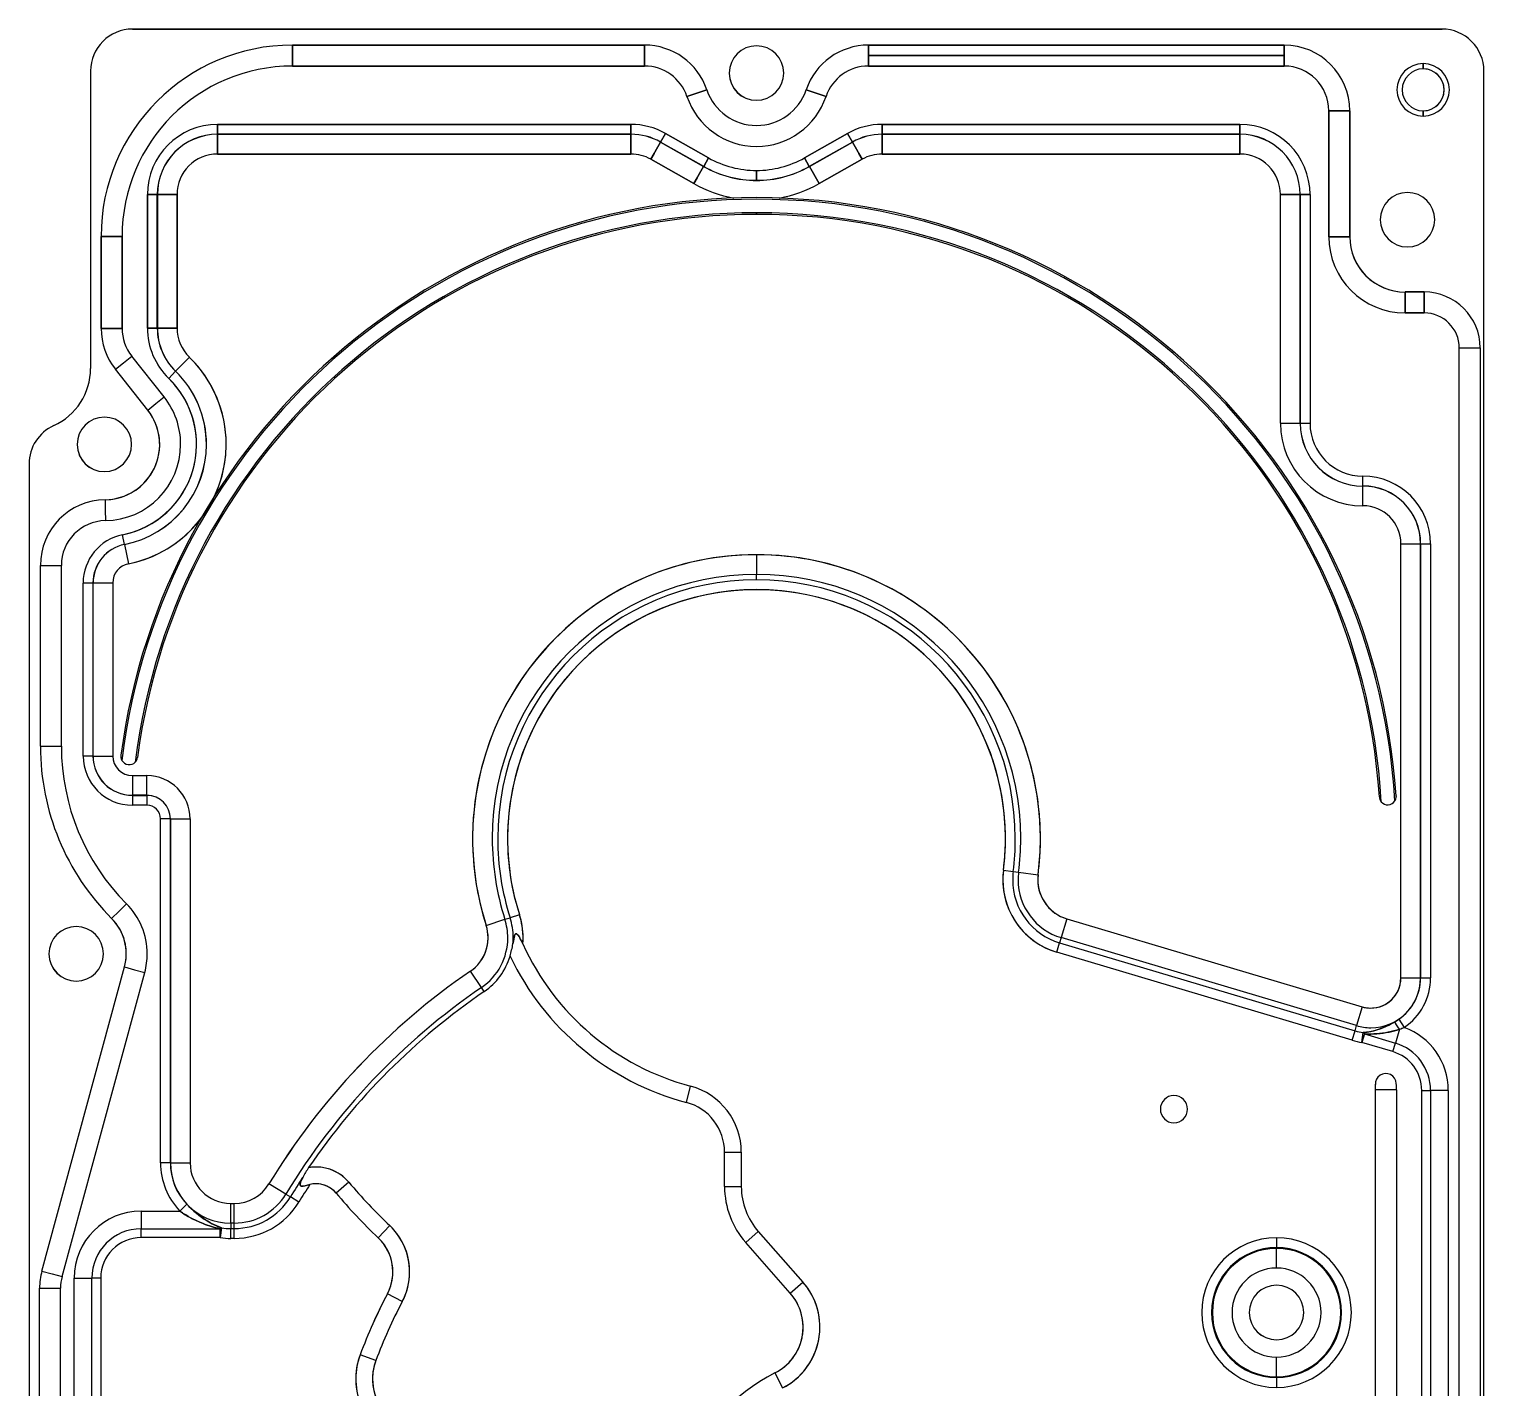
# Model space of a CAD drawing. Header units: millimetres. Extents: x -35 to 35, y -50 to 50.
# Drawn here: x -34.7 to 34.7, y -14.9 to 50 of the extents above; entities that cross this region are included whole.
import ezdxf

# ---------------------------------------------------------------- set-up
doc = ezdxf.new("R2010")
doc.units = ezdxf.units.MM

msp = doc.modelspace()

# ---------------------------------------------------------------- linework, layer by layer
at = {"color": 7, "linetype": 'Continuous'}
for p, q in [((32.725, 50), (-29.79, 50)), ((-29.79, 50), (32.725, 50)), ((-29.79, 50), (32.725, 50)), ((-22.153, 49.235), (-5.342, 49.235)), ((-5.342, 49.235), (-22.153, 49.235)), ((-22.153, 49.235), (-22.153, 48.735)), ((-22.153, 49.235), (-5.342, 49.235)), ((-22.153, 48.735), (-22.153, 48.235)), ((-22.153, 48.735), (-22.153, 49.235)), ((-22.153, 48.235), (-22.153, 48.735)), ((-5.342, 49.235), (-5.342, 48.735)), ((-5.342, 48.735), (-5.342, 49.235)), ((-5.342, 48.735), (-5.342, 48.235)), ((-5.342, 48.235), (-5.342, 48.735)), ((5.342, 49.235), (25.187, 49.235)), ((5.342, 49.235), (5.342, 48.735)), ((25.187, 49.235), (5.342, 49.235)), ((5.342, 48.735), (5.342, 49.235)), ((5.342, 49.235), (25.187, 49.235)), ((25.187, 48.735), (5.342, 48.735)), ((5.342, 48.735), (5.342, 48.235)), ((5.342, 48.735), (25.187, 48.735)), ((5.342, 48.235), (5.342, 48.735)), ((25.187, 49.235), (25.187, 48.735)), ((25.187, 48.735), (25.187, 49.235)), ((25.187, 48.235), (25.187, 48.735)), ((25.187, 48.735), (25.187, 48.235)), ((-31.79, 48), (-31.79, 33.794)), ((-5.342, 48.235), (-22.153, 48.235)), ((-22.153, 48.235), (-5.342, 48.235)), ((5.342, 48.235), (25.187, 48.235)), ((25.187, 48.235), (5.342, 48.235)), ((31.825, 48.1), (31.825, 48.35)), ((31.825, 48.35), (31.825, 48.1)), ((34.725, -48), (34.725, 48)), ((-2.845, 46.941), (-3.319, 46.782)), ((-3.319, 46.782), (-2.845, 46.941)), ((-2.371, 47.101), (-2.845, 46.941)), ((-2.845, 46.941), (-2.371, 47.101)), ((2.371, 47.101), (2.845, 46.941)), ((2.845, 46.941), (2.371, 47.101)), ((2.845, 46.941), (3.319, 46.782)), ((3.319, 46.782), (2.845, 46.941)), ((27.823, 46.1), (27.323, 46.1)), ((27.323, 46.1), (27.323, 40.087)), ((27.323, 40.087), (27.323, 46.1)), ((27.323, 46.1), (27.823, 46.1)), ((27.323, 40.087), (27.323, 46.1)), ((28.323, 46.1), (27.823, 46.1)), ((27.823, 46.1), (28.323, 46.1)), ((28.323, 46.1), (28.323, 40.087)), ((28.323, 40.087), (28.323, 46.1)), ((31.825, 45.85), (31.825, 46.1)), ((31.825, 46.1), (31.825, 45.85)), ((-25.725, 45.45), (-5.994, 45.45)), ((-25.725, 44.98), (-25.725, 45.45)), ((-5.994, 45.45), (-25.725, 45.45)), ((-25.725, 45.45), (-25.725, 44.98)), ((-5.994, 44.98), (-5.994, 45.45)), ((-5.994, 45.45), (-5.994, 44.98)), ((5.994, 45.45), (23.075, 45.45)), ((5.994, 44.98), (5.994, 45.45)), ((23.075, 45.45), (5.994, 45.45)), ((5.994, 45.45), (5.994, 44.98)), ((23.075, 44.98), (23.075, 45.45)), ((23.075, 45.45), (23.075, 44.98)), ((-5.994, 44.98), (-25.725, 44.98)), ((-25.725, 44.98), (-25.725, 44.976)), ((-25.725, 44.976), (-25.725, 44.98)), ((-25.725, 44.98), (-5.994, 44.98)), ((-25.725, 44.976), (-5.994, 44.976)), ((-25.725, 44.976), (-25.725, 44.036)), ((-5.994, 44.976), (-25.725, 44.976)), ((-25.725, 44.036), (-25.725, 44.976)), ((-5.994, 44.98), (-5.994, 44.976)), ((-5.994, 44.976), (-5.994, 44.98)), ((-5.994, 44.036), (-5.994, 44.976)), ((-5.994, 44.976), (-5.994, 44.036)), ((-5.041, 43.785), (-4.578, 44.603)), ((-4.578, 44.603), (-5.041, 43.785)), ((-4.576, 44.607), (-4.578, 44.603)), ((-4.578, 44.603), (-4.576, 44.607)), ((-4.578, 44.603), (-2.524, 43.44)), ((-2.524, 43.44), (-4.578, 44.603)), ((-4.576, 44.607), (-4.345, 45.016)), ((-4.345, 45.016), (-4.576, 44.607)), ((-2.521, 43.444), (-4.576, 44.607)), ((-4.576, 44.607), (-2.521, 43.444)), ((-4.345, 45.016), (-2.29, 43.853)), ((-2.29, 43.853), (-4.345, 45.016)), ((2.29, 43.853), (4.345, 45.016)), ((4.345, 45.016), (2.29, 43.853)), ((4.576, 44.607), (2.521, 43.444)), ((2.521, 43.444), (4.576, 44.607)), ((2.524, 43.44), (4.578, 44.603)), ((4.578, 44.603), (2.524, 43.44)), ((4.576, 44.607), (4.345, 45.016)), ((4.345, 45.016), (4.576, 44.607)), ((4.576, 44.607), (4.578, 44.603)), ((4.578, 44.603), (4.576, 44.607)), ((5.041, 43.785), (4.578, 44.603)), ((4.578, 44.603), (5.041, 43.785)), ((23.075, 44.98), (5.994, 44.98)), ((5.994, 44.98), (5.994, 44.976)), ((5.994, 44.976), (5.994, 44.98)), ((5.994, 44.98), (23.075, 44.98)), ((5.994, 44.976), (23.075, 44.976)), ((5.994, 44.036), (5.994, 44.976)), ((5.994, 44.976), (5.994, 44.036)), ((23.075, 44.976), (5.994, 44.976)), ((23.075, 44.98), (23.075, 44.976)), ((23.075, 44.976), (23.075, 44.98)), ((23.075, 44.036), (23.075, 44.976)), ((23.075, 44.976), (23.075, 44.036)), ((-25.725, 44.036), (-25.725, 44.356)), ((-25.725, 44.356), (-25.725, 44.036)), ((-5.994, 44.036), (-25.725, 44.036)), ((-25.725, 44.036), (-5.994, 44.036)), ((-5.994, 44.036), (-5.994, 44.356)), ((-5.994, 44.356), (-5.994, 44.036)), ((-4.884, 44.063), (-5.041, 43.785)), ((-5.041, 43.785), (-4.884, 44.063)), ((-2.986, 42.622), (-5.041, 43.785)), ((-5.041, 43.785), (-2.986, 42.622)), ((-2.29, 43.853), (-2.521, 43.444)), ((-2.521, 43.444), (-2.29, 43.853)), ((2.521, 43.444), (2.29, 43.853)), ((2.29, 43.853), (2.521, 43.444)), ((5.041, 43.785), (2.986, 42.622)), ((2.986, 42.622), (5.041, 43.785)), ((4.884, 44.063), (5.041, 43.785)), ((5.041, 43.785), (4.884, 44.063)), ((5.994, 44.356), (5.994, 44.036)), ((5.994, 44.036), (5.994, 44.356)), ((23.075, 44.036), (5.994, 44.036)), ((5.994, 44.036), (23.075, 44.036)), ((23.075, 44.356), (23.075, 44.036)), ((23.075, 44.036), (23.075, 44.356)), ((-2.986, 42.622), (-2.524, 43.44)), ((-2.524, 43.44), (-2.986, 42.622)), ((-2.521, 43.444), (-2.524, 43.44)), ((-2.524, 43.44), (-2.521, 43.444)), ((0, 42.78), (0, 43.25)), ((0, 43.25), (0, 42.78)), ((2.521, 43.444), (2.524, 43.44)), ((2.524, 43.44), (2.521, 43.444)), ((2.986, 42.622), (2.524, 43.44)), ((2.524, 43.44), (2.986, 42.622)), ((-2.829, 42.901), (-2.986, 42.622)), ((-2.986, 42.622), (-2.829, 42.901)), ((-29.075, 35.724), (-29.075, 42.1)), ((-28.605, 42.1), (-29.075, 42.1)), ((-29.075, 42.1), (-29.075, 35.724)), ((-29.075, 42.1), (-28.605, 42.1)), ((-28.605, 42.1), (-28.601, 42.1)), ((-28.601, 42.1), (-28.605, 42.1)), ((-28.605, 42.1), (-28.605, 35.724)), ((-28.605, 35.724), (-28.605, 42.1)), ((-28.601, 35.724), (-28.601, 42.1)), ((-28.601, 42.1), (-27.661, 42.1)), ((-27.661, 42.1), (-28.601, 42.1)), ((-28.601, 42.1), (-28.601, 35.724)), ((-27.661, 42.1), (-27.661, 35.724)), ((-27.661, 35.724), (-27.661, 42.1)), ((25.011, 31.178), (25.011, 42.1)), ((25.011, 42.1), (25.951, 42.1)), ((25.951, 42.1), (25.011, 42.1)), ((25.331, 42.1), (25.011, 42.1)), ((25.011, 42.1), (25.331, 42.1)), ((25.955, 42.1), (25.951, 42.1)), ((25.951, 42.1), (25.951, 31.178)), ((25.951, 42.1), (25.955, 42.1)), ((25.955, 31.178), (25.955, 42.1)), ((25.955, 42.1), (26.425, 42.1)), ((26.425, 42.1), (25.955, 42.1)), ((26.425, 42.1), (26.425, 31.178)), ((0, 41.153), (0, 41.229)), ((0, 41.229), (0, 41.153)), ((-31.288, 40.1), (-30.788, 40.1)), ((-31.288, 35.707), (-31.288, 40.1)), ((-30.788, 40.1), (-31.288, 40.1)), ((-31.288, 40.1), (-31.288, 35.707)), ((-31.288, 35.707), (-31.288, 40.1)), ((-30.788, 40.1), (-30.288, 40.1)), ((-30.288, 40.1), (-30.788, 40.1)), ((-30.288, 35.707), (-30.288, 40.1)), ((-30.288, 40.1), (-30.288, 35.707)), ((27.823, 40.087), (27.323, 40.087)), ((27.323, 40.087), (27.823, 40.087)), ((27.823, 40.087), (28.323, 40.087)), ((28.323, 40.087), (27.823, 40.087)), ((30.962, 37.448), (31.875, 37.448)), ((31.875, 37.448), (30.962, 37.448)), ((30.962, 37.448), (30.962, 36.948)), ((30.962, 36.948), (30.962, 37.448)), ((30.962, 37.448), (31.875, 37.448)), ((30.962, 36.948), (30.962, 36.448)), ((30.962, 36.448), (30.962, 36.948)), ((31.875, 37.448), (31.875, 36.948)), ((31.875, 36.948), (31.875, 37.448)), ((31.875, 36.948), (31.875, 36.448)), ((31.875, 36.448), (31.875, 36.948)), ((30.962, 36.448), (31.875, 36.448)), ((31.875, 36.448), (30.962, 36.448)), ((-31.288, 35.707), (-30.788, 35.707)), ((-30.788, 35.707), (-31.288, 35.707)), ((-30.788, 35.707), (-30.288, 35.707)), ((-30.288, 35.707), (-30.788, 35.707)), ((-28.605, 35.724), (-29.075, 35.724)), ((-29.075, 35.724), (-28.605, 35.724)), ((-28.605, 35.724), (-28.601, 35.724)), ((-28.601, 35.724), (-28.605, 35.724)), ((-28.601, 35.724), (-27.661, 35.724)), ((-27.661, 35.724), (-28.601, 35.724)), ((33.548, 34.775), (34.048, 34.775)), ((33.548, -37.612), (33.548, 34.775)), ((34.048, 34.775), (34.548, 34.775)), ((34.548, 34.775), (34.548, -37.612)), ((-30.607, 33.757), (-30.216, 34.068)), ((-30.216, 34.068), (-29.824, 34.379)), ((-28.279, 32.434), (-29.824, 34.379)), ((-27.73, 33.664), (-27.075, 34.337)), ((-29.062, 31.812), (-30.607, 33.757)), ((-27.734, 33.66), (-28.061, 33.323)), ((-27.734, 33.66), (-27.73, 33.664)), ((-29.062, 31.812), (-28.671, 32.123)), ((-28.671, 32.123), (-28.279, 32.434)), ((25.011, 31.178), (25.951, 31.178)), ((25.955, 31.178), (25.951, 31.178)), ((25.955, 31.178), (26.425, 31.178)), ((-34.725, 29.244), (-34.725, -48)), ((28.95, 28.183), (28.95, 28.653)), ((28.95, 28.183), (28.95, 28.178)), ((28.95, 27.239), (28.95, 28.178)), ((-31.093, 27.53), (-31.086, 27.03)), ((-31.086, 27.03), (-31.079, 26.53)), ((-30.167, 25.396), (-30.26, 25.857)), ((-30.167, 25.396), (-30.166, 25.392)), ((-30.166, 25.392), (-29.98, 24.47)), ((30.761, 4.695), (30.761, 25.428)), ((30.761, 25.428), (31.701, 25.428)), ((31.705, 25.428), (31.701, 25.428)), ((31.701, 25.428), (31.701, 4.695)), ((31.705, 4.695), (31.705, 25.428)), ((31.705, 25.428), (32.175, 25.428)), ((32.175, 25.428), (32.175, 4.695)), ((-34.185, 24.395), (-33.685, 24.395)), ((-34.185, 15.755), (-34.185, 24.395)), ((-33.685, 24.395), (-33.185, 24.395)), ((-33.185, 15.755), (-33.185, 24.395)), ((0, 24.904), (0, 23.965)), ((0, 23.705), (0, 23.965)), ((-32.145, 15.292), (-32.145, 23.553)), ((-31.675, 23.553), (-32.145, 23.553)), ((-31.675, 23.553), (-31.671, 23.553)), ((-31.675, 23.553), (-31.675, 15.292)), ((-31.671, 15.292), (-31.671, 23.553)), ((-30.731, 23.553), (-31.671, 23.553)), ((-30.731, 23.553), (-30.731, 15.292)), ((-34.185, 15.755), (-33.685, 15.755)), ((-33.685, 15.755), (-33.185, 15.755)), ((-31.675, 15.292), (-32.145, 15.292)), ((-31.675, 15.292), (-31.671, 15.292)), ((-31.671, 15.292), (-30.731, 15.292)), ((-29.995, 14.881), (-29.993, 14.881)), ((-29.993, 14.881), (-29.995, 14.881)), ((-29.795, 14.356), (-29.1, 14.356)), ((-29.795, 14.356), (-29.795, 13.417)), ((-29.1, 13.417), (-29.1, 14.356)), ((-29.795, 13.412), (-29.795, 13.417)), ((-29.1, 13.417), (-29.795, 13.417)), ((-29.795, 13.412), (-29.1, 13.412)), ((-29.795, 13.412), (-29.795, 12.942)), ((-29.1, 13.412), (-29.1, 13.417)), ((-29.1, 13.412), (-29.1, 12.942)), ((30.534, 13.389), (30.535, 13.363)), ((-29.1, 12.942), (-29.795, 12.942)), ((30.159, 12.963), (30.157, 12.963)), ((30.157, 12.963), (30.159, 12.963)), ((-28.45, -4.134), (-28.45, 12.292)), ((-27.98, 12.292), (-28.45, 12.292)), ((-27.98, 12.292), (-27.976, 12.292)), ((-27.98, 12.292), (-27.98, -4.134)), ((-27.976, -4.134), (-27.976, 12.292)), ((-27.976, 12.292), (-27.036, 12.292)), ((-27.036, 12.292), (-27.036, -4.134)), ((11.789, 9.837), (12.255, 9.777)), ((12.255, 9.777), (12.512, 9.744)), ((12.512, 9.744), (13.444, 9.625)), ((-30.784, 7.534), (-30.43, 7.888)), ((-30.43, 7.888), (-30.076, 8.241)), ((-11.317, 7.717), (-11.764, 7.574)), ((-12.906, 7.207), (-12.011, 7.495)), ((-12.011, 7.495), (-11.764, 7.574)), ((14.811, 7.523), (14.543, 6.623)), ((14.811, 7.523), (28.915, 3.319)), ((14.334, 5.924), (14.469, 6.374)), ((14.543, 6.623), (14.469, 6.374)), ((14.469, 6.374), (28.572, 2.17)), ((28.646, 2.418), (14.543, 6.623)), ((28.438, 1.719), (14.334, 5.924)), ((-34.113, -9.297), (-30.169, 5.219)), ((-33.148, -9.559), (-29.204, 4.957)), ((-30.169, 5.219), (-29.686, 5.088)), ((-29.686, 5.088), (-29.204, 4.957)), ((-13.126, 4.242), (-13.657, 5.017)), ((-12.995, 4.049), (-13.126, 4.242)), ((30.761, 4.695), (31.701, 4.695)), ((31.701, 4.695), (31.705, 4.695)), ((31.705, 4.695), (32.175, 4.695)), ((28.915, 3.319), (28.646, 2.418)), ((28.438, 1.719), (28.572, 2.17)), ((28.572, 2.17), (28.646, 2.418)), ((28.902, 1.619), (28.966, 2.084)), ((30.696, 2.25), (30.498, 1.584)), ((30.659, 2.724), (30.922, 2.334)), ((29.022, 2.024), (28.902, 1.619)), ((30.377, 1.179), (28.902, 1.619)), ((29.022, 2.024), (30.498, 1.584)), ((30.377, 1.179), (30.498, 1.584)), ((-3.349, -1.248), (-3.144, -0.475)), ((29.55, -38.057), (29.55, -0.65)), ((30.05, -0.65), (29.55, -0.65)), ((30.55, -0.65), (30.05, -0.65)), ((30.55, -0.65), (30.55, -38.057)), ((31.756, -37), (31.756, -0.672)), ((31.756, -0.672), (32.179, -0.672)), ((33.025, -0.672), (32.179, -0.672)), ((32.179, -0.672), (32.179, -37)), ((33.025, -0.672), (33.025, -37)), ((-27.98, -4.134), (-28.45, -4.134)), ((-27.98, -4.134), (-27.976, -4.134)), ((-27.976, -4.134), (-27.036, -4.134)), ((-1.525, -5.265), (-1.525, -3.62)), ((-1.525, -3.62), (-0.725, -3.62)), ((-0.725, -3.62), (-0.725, -5.265)), ((-22.469, -5.624), (-23.273, -5.137)), ((-19.461, -5.057), (-20.073, -5.573)), ((-1.525, -5.265), (-0.725, -5.265)), ((-27.194, -6.111), (-27.536, -6.433)), ((-25.1, -6.069), (-24.928, -6.069)), ((-25.1, -7.009), (-25.1, -6.069)), ((-24.928, -7.009), (-24.928, -6.069)), ((-22.469, -5.624), (-22.247, -5.759)), ((-21.846, -6.003), (-22.247, -5.759)), ((-29.375, -6.433), (-27.536, -6.433)), ((-29.375, -6.433), (-29.375, -7.279)), ((-29.375, -7.279), (-25.61, -7.279)), ((-29.375, -7.702), (-29.375, -7.279)), ((-25.543, -7.237), (-25.61, -7.702)), ((-25.61, -7.702), (-25.61, -7.279)), ((-25.1, -7.009), (-25.1, -7.269)), ((-24.928, -7.009), (-25.1, -7.009)), ((-25.1, -7.269), (-24.928, -7.269)), ((-25.1, -7.738), (-25.1, -7.269)), ((-24.928, -7.269), (-24.928, -7.009)), ((-24.928, -7.738), (-24.928, -7.269)), ((-17.509, -7.127), (-18.059, -7.708)), ((-0.514, -7.94), (0.086, -7.411)), ((0.086, -7.411), (2.212, -9.823)), ((-25.61, -7.702), (-29.375, -7.702)), ((-24.928, -7.738), (-25.1, -7.738)), ((1.612, -10.352), (-0.514, -7.94)), ((24.825, -7.708), (24.825, -8.177)), ((24.825, -8.177), (24.825, -8.216)), ((24.825, -9.156), (24.825, -8.216)), ((-34.113, -9.297), (-33.63, -9.428)), ((-33.63, -9.428), (-33.148, -9.559)), ((-32.575, -37), (-32.575, -9.634)), ((-32.575, -9.634), (-31.729, -9.634)), ((-31.729, -37), (-31.729, -9.634)), ((-31.306, -9.634), (-31.729, -9.634)), ((-31.306, -9.634), (-31.306, -37)), ((-34.223, -10.119), (-33.723, -10.119)), ((-34.223, -35.791), (-34.223, -10.119)), ((-33.723, -10.119), (-33.223, -10.119)), ((-33.223, -35.791), (-33.223, -10.119)), ((-16.908, -10.755), (-17.616, -10.383)), ((1.612, -10.352), (2.212, -9.823)), ((-18.173, -13.573), (-18.922, -13.292)), ((24.825, -14.345), (24.825, -13.405)), ((0.882, -14.164), (1.244, -14.878)), ((24.825, -14.345), (24.825, -14.383)), ((24.825, -14.383), (24.825, -14.853))]:
    msp.add_line(p, q, dxfattribs=at)
for centre, radius, start, end in [((-29.79, 48), 2, 90, 180), ((-29.79, 48), 2, 90, 180), ((-29.79, 48), 2, 90, 180), ((32.725, 48), 2, 0, 90), ((32.725, 48), 2, 0, 90), ((-22.153, 40.1), 9.135, 90, 180), ((-22.153, 40.1), 9.135, 90, 180), ((-22.153, 40.1), 9.135, 90, 180), ((-5.342, 46.1), 3.135, 18.62002, 90), ((-5.342, 46.1), 3.135, 18.62002, 90), ((-5.342, 46.1), 3.135, 18.62002, 90), ((0, 47.9), 1.3, 90.00004, 269.99996), ((0, 47.9), 1.3, 90, 180), ((0, 47.9), 1.3, 0, 90), ((0, 47.9), 1.3, 270.00004, 89.99996), ((5.342, 46.1), 3.135, 90, 161.37998), ((5.342, 46.1), 3.135, 90, 161.37998), ((5.342, 46.1), 3.135, 90, 161.37998), ((25.187, 46.1), 3.135, 0, 90), ((25.187, 46.1), 3.135, 0, 90), ((25.187, 46.1), 3.135, 0, 90), ((-22.153, 40.1), 8.135, 90, 180), ((-22.153, 40.1), 8.135, 90, 180), ((-5.342, 46.1), 2.135, 18.62002, 90), ((-5.342, 46.1), 2.135, 18.62002, 90), ((-5.342, 46.1), 2.135, 18.6199, 90.00029), ((5.342, 46.1), 2.135, 90, 161.37998), ((5.342, 46.1), 2.135, 90, 161.37998), ((25.187, 46.1), 2.135, 0, 90), ((25.187, 46.1), 2.135, 0, 90), ((25.187, 46.1), 2.135, 0.00002, 89.99997), ((31.825, 47.1), 1.25, 90, 180), ((31.825, 47.1), 1.25, 90.00007, 269.99994), ((31.825, 47.1), 1, 90, 180), ((31.825, 47.1), 1, 90, 180), ((31.825, 47.1), 1.25, 270.00007, 89.99994), ((31.825, 47.1), 1.25, 0, 90), ((31.825, 47.1), 1, 0, 90), ((31.825, 47.1), 1, 269.99996, 90.00004), ((31.825, 47.1), 1, 0, 90), ((0, 47.9), 1.3, 180, 270), ((0, 47.9), 1.3, 180.27707, 269.99997), ((0, 47.9), 1.3, 270, 0), ((0, 47.9), 3.502, 198.62002, 270), ((0, 47.9), 3.502, 198.62002, 270), ((0, 47.9), 3.502, 198.62002, 341.37998), ((0, 47.9), 2.502, 198.62002, 270), ((0, 47.9), 2.502, 198.62002, 270), ((0, 47.9), 2.502, 198.62001, 341.37999), ((0, 47.9), 2.502, 270, 341.37998), ((0, 47.9), 2.502, 270, 341.37998), ((0, 47.9), 3.502, 270, 341.37998), ((0, 47.9), 3.502, 270, 341.37998), ((31.825, 47.1), 1.25, 180, 270), ((31.825, 47.1), 1, 180, 270), ((31.825, 47.1), 1, 180.00004, 269.99998), ((31.825, 47.1), 1, 180, 270), ((31.825, 47.1), 1, 270, 0), ((31.825, 47.1), 1, 270, 0), ((31.825, 47.1), 1.25, 270, 0), ((-25.725, 42.1), 3.35, 90.00004, 179.99997), ((-25.725, 42.1), 3.35, 90, 180), ((-5.995, 42.1), 3.35, 60.49757, 89.99969), ((-5.994, 42.1), 3.35, 60.49726, 90), ((5.995, 42.1), 3.35, 90.00031, 119.50243), ((5.994, 42.1), 3.35, 90, 119.50274), ((23.075, 42.1), 3.35, 0.00004, 89.99997), ((23.075, 42.1), 3.35, 0, 90), ((-25.725, 42.1), 2.88, 90, 180), ((-25.725, 42.1), 2.88, 90, 180), ((-25.725, 42.1), 2.876, 90, 180), ((-25.725, 42.1), 2.876, 90, 180), ((-5.994, 42.1), 2.88, 60.49726, 90), ((-5.994, 42.1), 2.88, 60.49726, 90), ((-5.994, 42.1), 2.876, 60.49726, 90), ((-5.994, 42.1), 2.876, 60.49726, 90), ((5.994, 42.1), 2.88, 90, 119.50274), ((5.994, 42.1), 2.88, 90, 119.50274), ((5.994, 42.1), 2.876, 90, 119.50274), ((5.994, 42.1), 2.876, 90, 119.50274), ((23.075, 42.1), 2.88, 0, 90), ((23.075, 42.1), 2.88, 0, 90), ((23.075, 42.1), 2.876, 0, 90), ((23.075, 42.1), 2.876, 0, 90), ((-25.725, 42.1), 1.936, 90, 180), ((-25.725, 42.1), 1.936, 90, 180), ((-5.994, 42.1), 1.936, 60.49726, 90), ((-5.994, 42.1), 1.936, 60.49726, 90), ((0, 47.9), 4.65, 240.49726, 270), ((0, 47.9), 4.65, 240.49726, 270), ((0, 47.9), 4.65, 270, 299.50274), ((0, 47.9), 4.65, 270, 299.50274), ((5.994, 42.1), 1.936, 90, 119.50274), ((5.994, 42.1), 1.936, 90, 119.50274), ((23.075, 42.1), 1.936, 0, 90), ((23.075, 42.1), 1.936, 0, 90), ((0, 47.9), 5.124, 240.49726, 270), ((0, 47.9), 5.124, 240.49726, 270), ((0, 47.9), 5.12, 240.49726, 270), ((0, 47.9), 5.12, 240.49726, 270), ((0, 47.9), 5.12, 270, 299.50274), ((0, 47.9), 5.12, 270, 299.50274), ((0, 47.9), 5.124, 270, 299.50274), ((0, 47.9), 5.124, 270, 299.50274), ((0, 47.9), 6.064, 240.49739, 259.71123), ((0, 47.9), 6.064, 240.49726, 259.67895), ((0, 47.9), 6.064, 280.28894, 299.5025), ((0, 47.9), 6.064, 280.32108, 299.50274), ((0, 11.35), 30.603, 90, 172.52736), ((0, 11.35), 30.526, 90, 172.97239), ((0, 11.35), 30.603, 3.82096, 90), ((0, 11.35), 30.526, 3.37593, 90), ((31.075, 40.9), 1.3, 90.00004, 269.99996), ((31.075, 40.9), 1.3, 90, 180), ((31.075, 40.9), 1.3, 0, 90), ((31.075, 40.9), 1.3, 270.00004, 89.99996), ((0, 11.35), 29.879, 90, 172.97718), ((0, 11.35), 29.803, 90, 172.52736), ((0, 11.35), 29.879, 3.37115, 90), ((0, 11.35), 29.803, 3.82096, 90), ((31.075, 40.9), 1.3, 180, 270), ((31.075, 40.9), 1.3, 180.27707, 269.99997), ((31.075, 40.9), 1.3, 270, 0), ((30.962, 40.087), 3.64, 180, 270), ((30.962, 40.087), 3.64, 180, 270), ((30.962, 40.087), 2.64, 180, 270), ((30.962, 40.087), 2.64, 180, 270), ((30.962, 40.087), 2.64, 179.99991, 270.00015), ((31.875, 34.775), 2.673, 0, 90), ((31.875, 34.775), 2.673, 0, 90), ((31.875, 34.775), 2.673, 0, 90), ((31.875, 34.775), 1.673, 0, 90), ((31.875, 34.775), 1.673, 0, 90), ((31.875, 34.775), 1.673, 0.00005, 89.99992), ((-28.152, 35.707), 3.135, 180, 218.46414), ((-28.152, 35.707), 3.135, 180, 218.46414), ((-28.152, 35.707), 3.135, 180, 218.46414), ((-28.152, 35.707), 2.135, 180, 218.46414), ((-28.152, 35.707), 2.135, 180, 218.46414), ((-25.725, 35.725), 3.35, 180.00018, 225.78465), ((-25.725, 35.724), 3.35, 180, 225.78476), ((-25.725, 35.724), 2.88, 180, 225.78476), ((-25.725, 35.724), 2.88, 180, 225.78476), ((-25.725, 35.724), 2.876, 180, 225.78476), ((-25.725, 35.724), 2.876, 180, 225.78476), ((-25.725, 35.724), 1.936, 180, 225.78476), ((-25.725, 35.724), 1.936, 180, 225.78476), ((-31.13, 30.17), 5.814, 281.40278, 45.78475), ((-31.13, 30.17), 5.814, 0, 45.78476), ((-34.784, 33.794), 2.994, 294.34542, 359.99991), ((-34.784, 33.794), 2.994, 294.34542, 359.99991), ((-34.784, 33.794), 2.994, 294.34533, 0), ((-31.13, 30.17), 4.87, 0, 45.78476), ((-31.13, 30.17), 4.87, 0, 45.78476), ((-31.13, 30.17), 4.874, 0, 45.78476), ((-31.13, 30.17), 4.874, 0, 45.78476), ((-31.13, 30.17), 4.4, 281.40277, 45.78476), ((-31.13, 30.17), 4.4, 0, 45.78476), ((-31.13, 30.17), 3.64, 0, 38.46414), ((-31.13, 30.17), 3.64, 0, 38.46414), ((-31.13, 30.17), 1.3, 90.00004, 269.99997), ((-31.13, 30.17), 1.3, 90, 180), ((-31.13, 30.17), 1.3, 0, 90), ((-31.13, 30.17), 1.3, 270.00004, 89.99996), ((-31.13, 30.17), 2.64, 270.78885, 38.46413), ((-31.13, 30.17), 2.64, 0, 38.46414), ((-31.13, 30.17), 2.64, 0, 38.46414), ((-32.725, 29.244), 2, 114.34533, 180), ((-32.725, 29.244), 2, 114.34533, 180), ((-32.725, 29.244), 2, 114.34533, 180), ((28.95, 31.178), 3.939, 180.00002, 269.99998), ((28.95, 31.178), 3.939, 180, 270), ((28.95, 31.178), 2.999, 180, 270), ((28.95, 31.178), 2.999, 180, 270), ((28.95, 31.178), 2.995, 180, 270), ((28.95, 31.178), 2.995, 180, 270), ((28.95, 31.178), 2.525, 180, 270), ((28.95, 31.178), 2.525, 180, 270), ((-31.13, 30.17), 1.3, 180, 270), ((-31.13, 30.17), 1.3, 180.27707, 269.99997), ((-31.13, 30.17), 1.3, 270, 0), ((-31.13, 30.17), 2.64, 270.78885, 0), ((-31.13, 30.17), 2.64, 270.78885, 0), ((-31.13, 30.17), 3.64, 270.78885, 0), ((-31.13, 30.17), 3.64, 270.78885, 0), ((-31.13, 30.17), 4.4, 281.40277, 0), ((-31.13, 30.17), 4.87, 281.40277, 0), ((-31.13, 30.17), 4.87, 281.40277, 0), ((-31.13, 30.17), 4.874, 281.40277, 0), ((-31.13, 30.17), 4.874, 281.40277, 0), ((-31.13, 30.17), 5.814, 281.40277, 0), ((28.95, 25.428), 3.225, 0.00005, 89.99997), ((28.95, 25.428), 3.225, 0, 90), ((28.95, 25.428), 2.755, 0, 90), ((28.95, 25.428), 2.755, 0, 90), ((28.95, 25.428), 2.751, 0, 90), ((28.95, 25.428), 2.751, 0, 90), ((-31.05, 24.395), 3.135, 90.78885, 180), ((-31.05, 24.395), 3.135, 90.78885, 180), ((-31.05, 24.395), 3.135, 90.78885, 180), ((28.95, 25.428), 1.811, 0, 90), ((28.95, 25.428), 1.811, 0, 90), ((-31.05, 24.395), 2.135, 90.78885, 180), ((-31.05, 24.395), 2.135, 90.78885, 180), ((-29.795, 23.553), 2.35, 101.4028, 179.99998), ((-29.795, 23.553), 2.35, 101.40277, 180), ((-29.795, 23.553), 1.88, 101.40277, 180), ((-29.795, 23.553), 1.88, 101.40277, 180), ((-29.795, 23.553), 1.876, 101.40277, 180), ((-29.795, 23.553), 1.876, 101.40277, 180), ((-29.795, 23.553), 0.936, 101.40277, 180), ((-29.795, 23.553), 0.936, 101.40277, 180), ((0, 11.35), 13.554, 90.00001, 197.79626), ((0, 11.35), 13.554, 90, 180), ((0, 11.35), 13.554, 0, 90), ((0, 11.35), 13.554, 352.68775, 89.99998), ((0, 11.35), 12.615, 90, 180), ((0, 11.35), 12.615, 90, 180), ((0, 11.35), 12.355, 90, 180), ((0, 11.35), 12.355, 90, 180), ((0, 11.35), 12.615, 0, 90), ((0, 11.35), 12.615, 0, 90), ((0, 11.35), 12.355, 0, 90), ((0, 11.35), 12.355, 0, 90), ((0, 11.35), 11.885, 352.68772, 197.79627), ((0, 11.35), 11.885, 90, 180), ((0, 11.35), 11.885, 0, 90), ((-22.55, 15.755), 11.635, 180, 224.95476), ((-22.55, 15.755), 11.635, 180, 224.95476), ((-22.55, 15.755), 11.635, 180, 224.95476), ((-22.55, 15.755), 10.635, 180, 224.95476), ((-22.55, 15.755), 10.635, 180, 224.95476), ((-22.55, 15.755), 10.635, 180.0001, 224.9546), ((-29.795, 15.292), 2.35, 180.00001, 269.99999), ((-29.795, 15.292), 2.35, 180, 270), ((-29.795, 15.292), 1.88, 180, 270), ((-29.795, 15.292), 1.88, 180, 270), ((-29.795, 15.292), 1.876, 180, 270), ((-29.795, 15.292), 1.876, 180, 270), ((-29.795, 15.292), 0.936, 180, 270), ((-29.795, 15.292), 0.936, 180, 270), ((-29.948, 15.277), 0.398, 172.40501, 208.93851), ((-29.945, 15.279), 0.401, 208.96391, 316.35164), ((-29.946, 15.278), 0.4, 316.62274, 352.52736), ((-29.1, 12.292), 2.064, 0.00002, 89.99998), ((-29.1, 12.292), 2.064, 0, 90), ((-29.1, 12.292), 1.124, 0, 90), ((-29.1, 12.292), 1.124, 0, 90), ((-29.1, 12.292), 1.12, 0, 90), ((-29.1, 12.292), 1.12, 0, 90), ((30.135, 13.362), 0.399, 183.74718, 219.7407), ((30.135, 13.363), 0.4, 327.46893, 0), ((-29.1, 12.292), 0.65, 0, 90), ((-29.1, 12.292), 0.65, 0, 90), ((30.135, 13.363), 0.4, 219.72559, 327.46893), ((0, 11.35), 13.554, 180, 197.79627), ((0, 11.35), 12.615, 180, 197.79627), ((0, 11.35), 12.615, 180, 197.79627), ((0, 11.35), 12.355, 180, 197.79627), ((0, 11.35), 12.355, 180, 197.79627), ((0, 11.35), 11.885, 180, 197.79627), ((0, 11.35), 11.885, 352.68772, 0), ((0, 11.35), 12.355, 352.68772, 0), ((0, 11.35), 12.355, 352.68772, 0), ((0, 11.35), 12.615, 352.68772, 0), ((0, 11.35), 12.615, 352.68772, 0), ((0, 11.35), 13.554, 352.68772, 0), ((15.364, 9.378), 3.605, 172.68778, 253.39996), ((15.364, 9.378), 3.605, 172.68772, 180), ((15.364, 9.378), 3.135, 172.68772, 180), ((15.364, 9.378), 3.135, 172.68772, 180), ((15.364, 9.378), 2.876, 172.68772, 180), ((15.364, 9.378), 2.876, 172.68772, 180), ((15.364, 9.378), 3.605, 180, 253.4), ((15.364, 9.378), 3.135, 180, 253.4), ((15.364, 9.378), 3.135, 180, 253.4), ((15.364, 9.378), 2.876, 180, 253.4), ((15.364, 9.378), 2.876, 180, 253.4), ((15.364, 9.378), 1.936, 172.68772, 253.4), ((15.364, 9.378), 1.936, 172.68772, 180), ((15.364, 9.378), 1.936, 180, 253.4), ((-32.475, 5.846), 3.39, 0, 44.95476), ((-32.475, 5.846), 3.39, 0, 44.95476), ((-14.749, 6.616), 3.605, 355.37211, 17.79618), ((-14.749, 6.616), 3.605, 0, 17.79627), ((-32.475, 5.846), 1.3, 90.00004, 269.99996), ((-32.475, 5.846), 1.3, 90, 180), ((-32.475, 5.846), 1.3, 0, 90), ((-32.475, 5.846), 1.3, 270.00004, 89.99996), ((-32.475, 5.846), 2.39, 0, 44.95476), ((-32.475, 5.846), 2.39, 0, 44.95476), ((-32.475, 5.846), 2.39, 344.79911, 44.95472), ((-14.749, 6.616), 1.936, 304.35069, 17.79627), ((-14.749, 6.616), 1.936, 0, 17.79627), ((-14.749, 6.616), 2.876, 0, 17.79627), ((-14.749, 6.616), 2.876, 0, 17.79627), ((-14.749, 6.616), 3.135, 0, 17.79627), ((-14.749, 6.616), 3.135, 0, 17.79627), ((-14.749, 6.616), 1.936, 304.35069, 0), ((-14.749, 6.616), 2.876, 304.35069, 0), ((-14.749, 6.616), 2.876, 304.35069, 0), ((-16.84, 7.247), 5.293, 343.44595, 350.00204), ((-16.867, 7.253), 5.321, 343.46429, 349.98533), ((-14.749, 6.616), 3.135, 354.73712, 0), ((-14.749, 6.616), 3.135, 354.73712, 0), ((-3.356, 5.033), 8.372, 169.1031, 171.10145), ((-13.873, 5.128), 2.969, 23.76169, 30.0665), ((-14.749, 6.616), 3.605, 355.37203, 0), ((0, 11.35), 12.235, 204.2493, 255.11137), ((0, 11.35), 12.235, 204.2493, 255.11137), ((-32.475, 5.846), 1.3, 180, 270), ((-32.475, 5.846), 1.3, 180.27707, 269.99997), ((-32.475, 5.846), 1.3, 270, 0), ((-32.475, 5.846), 2.39, 344.79907, 0), ((-32.475, 5.846), 2.39, 344.79907, 0), ((-32.475, 5.846), 3.39, 344.79907, 0), ((-32.475, 5.846), 3.39, 344.79907, 0), ((-14.749, 6.616), 3.109, 304.35093, 343.6209), ((-14.749, 6.616), 3.109, 304.35069, 343.62111), ((0, 11.35), 13.035, 205.49606, 255.11134), ((0, 11.35), 13.035, 205.49601, 255.11137), ((5, -22.281), 33.065, 124.35082, 148.76972), ((5, -22.28), 33.064, 124.35069, 148.76985), ((5, -22.28), 32.124, 124.35069, 148.76985), ((5, -22.28), 32.124, 124.35069, 148.76985), ((29.325, 4.695), 1.436, 253.4, 0), ((29.325, 4.695), 2.376, 270, 0), ((29.325, 4.695), 2.376, 270, 0), ((29.325, 4.695), 1.436, 270, 0), ((29.325, 4.695), 2.38, 304.08937, 0), ((29.325, 4.695), 2.38, 304.08937, 0), ((29.325, 4.695), 2.85, 304.08954, 359.99991), ((29.325, 4.695), 2.85, 304.08937, 0), ((5, -22.28), 31.891, 124.35069, 145.81468), ((5, -22.28), 31.891, 124.35069, 145.81468), ((29.325, 4.695), 1.436, 253.4, 270), ((29.325, 4.695), 2.635, 253.4, 262.16171), ((29.325, 4.695), 2.635, 253.4, 262.16171), ((29.325, 4.695), 2.376, 253.4, 270), ((29.325, 4.695), 2.376, 253.4, 270), ((28.634, 5.387), 3.32, 275.73752, 282.01831), ((28.785, 1.858), 0.29, 35.04306, 51.45205), ((28.785, 1.858), 0.29, 35.04063, 51.45588), ((28.549, 5.709), 3.652, 282.26923, 301.40521), ((28.107, 6.484), 4.545, 301.07163, 304.1664), ((28.109, 6.481), 4.541, 301.07027, 304.16782), ((29.665, 5.355), 3.271, 288.36748, 292.60328), ((29.665, 5.356), 3.273, 288.36837, 292.60251), ((29.825, -0.672), 3.2, 0.00008, 69.94455), ((29.825, -0.672), 3.2, 0, 69.94462), ((29.325, 4.696), 3.106, 253.40145, 262.16026), ((29.325, 4.695), 3.105, 253.4, 262.16171), ((29.825, -0.672), 2.354, 0, 73.4), ((29.825, -0.672), 2.354, 0, 73.4), ((29.825, -0.672), 1.931, 0, 73.4), ((29.825, -0.672), 1.931, 0, 73.4), ((30.042, -0.367), 0.5, 3.24921, 183.25415), ((-3.98, -3.62), 3.255, 359.99984, 75.11143), ((-3.98, -3.62), 3.255, 0, 75.11137), ((30.042, -0.367), 0.5, 179.89131, 183.25079), ((25.05, -0.65), 4.5, 0, 3.25079), ((25.05, -0.65), 5.5, 0, 3.25079), ((-3.98, -3.62), 2.455, 0, 75.11137), ((-3.98, -3.62), 2.455, 0, 75.11137), ((19.929, -1.569), 0.65, 90, 180), ((19.929, -1.569), 0.65, 90.00002, 269.99998), ((19.929, -1.569), 0.65, 0, 90), ((19.929, -1.569), 0.65, 270.00002, 89.99998), ((19.929, -1.569), 0.65, 180, 270), ((19.929, -1.569), 0.65, 270, 0), ((19.929, -1.569), 0.65, 269.99999, 0.00004), ((-25.1, -4.134), 3.35, 179.99987, 223.35231), ((-25.1, -4.134), 3.35, 180, 223.35242), ((-25.1, -4.134), 2.88, 180, 223.35242), ((-25.1, -4.134), 2.88, 180, 223.35242), ((-25.1, -4.134), 2.876, 180, 270), ((-25.1, -4.134), 2.876, 180, 270), ((-25.1, -4.134), 1.936, 180, 270), ((-25.1, -4.134), 1.936, 180, 270), ((5, -22.28), 31.865, 146.78508, 148.76985), ((5, -22.28), 31.865, 146.78508, 148.76985), ((-17.296, -7.126), 4.932, 145.90819, 152.19044), ((-17.293, -7.129), 4.937, 145.91071, 152.18735), ((-21.025, -6.376), 2.045, 40.13377, 100.0227), ((-21.025, -6.376), 2.045, 90, 100.02276), ((-21.025, -6.376), 2.045, 40.13371, 90), ((-24.928, -4.134), 1.936, 270, 328.76985), ((-24.928, -4.134), 1.936, 270, 328.76985), ((5, -22.28), 31.395, 146.96691, 148.76985), ((5, -22.28), 31.395, 146.96691, 148.76985), ((-21.025, -6.376), 1.245, 40.13371, 103.72151), ((-21.025, -6.376), 1.245, 90, 103.72151), ((-21.025, -6.376), 1.245, 40.13371, 90), ((0, 11.35), 25.455, 220.13371, 226.54124), ((0, 11.35), 25.455, 220.13371, 226.54124), ((2.52, -5.265), 4.045, 179.99973, 221.39988), ((2.52, -5.265), 4.045, 180, 221.4), ((2.52, -5.265), 3.245, 180, 221.4), ((2.52, -5.265), 3.245, 180, 221.4), ((-24.928, -4.134), 2.876, 270, 328.76985), ((-24.928, -4.134), 2.876, 270, 328.76985), ((-24.928, -4.134), 3.135, 270, 328.76985), ((-24.928, -4.134), 3.135, 270, 328.76985), ((-24.928, -4.134), 3.605, 270.00006, 328.7698), ((-24.928, -4.134), 3.605, 270, 328.76985), ((0.003, 11.353), 26.259, 220.13428, 226.54068), ((0, 11.35), 26.255, 220.13371, 226.54124), ((-29.375, -9.634), 3.2, 90.00005, 179.99997), ((-29.375, -9.634), 3.2, 90, 180), ((-29.375, -9.634), 2.354, 90, 180), ((-29.375, -9.634), 2.354, 90, 180), ((-25.426, -7.494), 0.283, 114.49865, 130.50539), ((-25.427, -7.492), 0.28, 114.43594, 130.57158), ((-25.1, -4.134), 3.135, 261.86969, 270), ((-25.1, -4.134), 3.135, 261.86969, 270), ((-19.603, -9.337), 3.045, 332.25252, 46.5412), ((-19.603, -9.337), 3.045, 0, 46.54124), ((-29.375, -9.634), 1.931, 90, 180), ((-29.375, -9.634), 1.931, 90, 180), ((-25.1, -4.133), 3.606, 261.87085, 269.99884), ((-25.1, -4.134), 3.605, 261.86969, 270), ((-19.603, -9.337), 2.245, 332.25249, 46.54124), ((-19.603, -9.337), 2.245, 0, 46.54124), ((24.825, -11.28), 3.573, 90.00001, 269.99999), ((24.825, -11.28), 3.573, 90, 180), ((24.825, -11.28), 3.103, 90, 180), ((24.825, -11.28), 3.103, 90, 180), ((24.825, -11.28), 3.064, 90, 180), ((24.825, -11.28), 3.064, 90, 180), ((24.825, -11.28), 3.573, 0, 90), ((24.825, -11.28), 3.573, 270.00001, 89.99999), ((24.825, -11.28), 3.103, 0, 90), ((24.825, -11.28), 3.103, 0, 90), ((24.825, -11.28), 3.064, 0, 90), ((24.825, -11.28), 3.064, 0, 90), ((-31.088, -10.119), 3.135, 164.79907, 180), ((-31.088, -10.119), 3.135, 164.79907, 180), ((-31.088, -10.119), 3.135, 164.79907, 180), ((-31.088, -10.119), 2.135, 164.79907, 180), ((-31.088, -10.119), 2.135, 164.79907, 180), ((-19.603, -9.337), 2.245, 332.25249, 0), ((-19.603, -9.337), 3.045, 332.25249, 0), ((24.825, -11.28), 2.125, 90, 180), ((24.825, -11.28), 2.125, 90, 270), ((24.825, -11.28), 2.125, 270, 90), ((24.825, -11.28), 2.125, 0, 90), ((5.005, -22.283), 25.56, 152.25328, 159.40601), ((5, -22.28), 25.555, 152.25249, 159.4068), ((-0.229, -11.975), 2.455, 296.90562, 41.4), ((-0.229, -11.975), 3.255, 296.90558, 41.40002), ((-0.229, -11.975), 2.455, 0, 41.4), ((-0.229, -11.975), 3.255, 0, 41.4), ((24.825, -11.28), 1.3, 90.00004, 269.99996), ((24.825, -11.28), 1.3, 90, 180), ((24.825, -11.28), 1.3, 0, 90), ((24.825, -11.28), 1.3, 270.00004, 89.99996), ((5, -22.28), 24.755, 152.25249, 159.4068), ((5, -22.28), 24.755, 152.25249, 159.4068), ((24.825, -11.28), 3.573, 180, 270), ((24.825, -11.28), 3.103, 180, 270), ((24.825, -11.28), 3.103, 180, 270), ((24.825, -11.28), 3.064, 180, 270), ((24.825, -11.28), 3.064, 180, 270), ((24.825, -11.28), 2.125, 180, 270), ((24.825, -11.28), 1.3, 180, 270), ((24.825, -11.28), 1.3, 180.27707, 269.99997), ((24.825, -11.28), 3.103, 270, 0), ((24.825, -11.28), 3.573, 270, 0), ((24.825, -11.28), 1.3, 270, 0), ((24.825, -11.28), 3.064, 270, 0), ((24.825, -11.28), 3.103, 270, 0), ((24.825, -11.28), 1.3, 270.00003, 0), ((24.825, -11.28), 2.125, 270, 0), ((24.825, -11.28), 3.064, 270, 0), ((-0.229, -11.975), 2.455, 296.90562, 0), ((-0.229, -11.975), 3.255, 296.90562, 0), ((-15.875, -14.437), 3.255, 159.40685, 249.99773), ((-15.875, -14.437), 3.255, 159.4068, 180), ((-15.875, -14.437), 2.455, 159.4068, 249.99776), ((-15.875, -14.437), 2.455, 159.4068, 180), ((-15.875, -14.437), 3.255, 180, 249.99776), ((-15.875, -14.437), 2.455, 180, 249.99776), ((5, -22.28), 9.101, 116.90573, 158.85724), ((5, -22.28), 9.101, 116.90562, 158.85731)]:
    msp.add_arc(centre, radius, start, end, dxfattribs=at)
msp.add_ellipse((30.674, 2.177), major_axis=(0.254, -0.431), ratio=0.111736, start_param=1.674137, end_param=2.79024, dxfattribs=at)
msp.add_ellipse((30.674, 2.177), major_axis=(0.254, -0.431), ratio=0.111736, start_param=1.674137, end_param=2.79024, dxfattribs=at)
for points, knots in [([(-11.156, 6.325), (-11.199, 6.42), (-11.269, 6.565), (-11.368, 6.718), (-11.426, 6.783), (-11.458, 6.803), (-11.48, 6.808), (-11.503, 6.803), (-11.522, 6.783), (-11.543, 6.745), (-11.566, 6.673), (-11.593, 6.531), (-11.613, 6.41), (-11.627, 6.328)], [0, 0, 0, 0, 0.313432, 0.482134, 0.547254, 0.570699, 0.592786, 0.614183, 0.63636, 0.674415, 0.742501, 0.861624, 1.110138, 1.110138, 1.110138, 1.110138]), ([(-11.577, 6.616), (-11.567, 6.662), (-11.554, 6.724), (-11.521, 6.788), (-11.496, 6.805), (-11.475, 6.807), (-11.446, 6.798), (-11.402, 6.759), (-11.354, 6.694), (-11.319, 6.641), (-11.304, 6.616)], [0, 0, 0, 0, 0.1422394, 0.1885787, 0.2105544, 0.2302368, 0.2507443, 0.2993514, 0.4038461, 0.4913483, 0.4913483, 0.4913483, 0.4913483]), ([(30.452, 2.591), (30.088, 2.372), (29.586, 2.17), (29.065, 2.094), (28.966, 2.084)], [0, 0, 0, 0, 1.277017, 1.576972, 1.576972, 1.576972, 1.576972]), ([(30.696, 2.25), (30.347, 2.129), (29.784, 2.02), (29.218, 2.015), (29.022, 2.024)], [0, 0, 0, 0, 1.107794, 1.695404, 1.695404, 1.695404, 1.695404]), ([(29.022, 2.024), (29.418, 2.005), (29.99, 2.045), (30.537, 2.194), (30.696, 2.25)], [0, 0, 0, 0, 1.189116, 1.695328, 1.695328, 1.695328, 1.695328]), ([(-21.659, -4.825), (-21.688, -4.88), (-21.736, -4.98), (-21.782, -5.107), (-21.787, -5.189), (-21.771, -5.222), (-21.755, -5.238), (-21.709, -5.253), (-21.619, -5.241), (-21.485, -5.208), (-21.379, -5.18), (-21.32, -5.166)], [0, 0, 0, 0, 0.1872326, 0.330731, 0.4053637, 0.4226593, 0.4396024, 0.4728541, 0.5609643, 0.7078178, 0.8887669, 0.8887669, 0.8887669, 0.8887669]), ([(-21.32, -5.166), (-21.395, -5.184), (-21.513, -5.215), (-21.644, -5.247), (-21.713, -5.249), (-21.745, -5.243), (-21.768, -5.227), (-21.784, -5.197), (-21.786, -5.134), (-21.748, -5.004), (-21.697, -4.897), (-21.659, -4.825)], [0, 0, 0, 0, 0.2304459, 0.3657962, 0.4027607, 0.4374861, 0.4614073, 0.4861418, 0.5359027, 0.6453331, 0.8893041, 0.8893041, 0.8893041, 0.8893041]), ([(-27.194, -6.111), (-26.909, -6.413), (-26.388, -6.851), (-25.782, -7.148), (-25.543, -7.237)], [0, 0, 0, 0, 1.246448, 2.011489, 2.011489, 2.011489, 2.011489]), ([(-25.543, -7.237), (-25.847, -7.124), (-26.321, -6.875), (-26.849, -6.458), (-27.097, -6.214), (-27.194, -6.111)], [0, 0, 0, 0, 0.971906, 1.588219, 2.013489, 2.013489, 2.013489, 2.013489]), ([(-25.61, -7.279), (-25.883, -7.217), (-26.493, -7.032), (-27.127, -6.712), (-27.479, -6.474), (-27.536, -6.433)], [0, 0, 0, 0, 0.840627, 1.904568, 2.114671, 2.114671, 2.114671, 2.114671]), ([(-27.536, -6.433), (-27.364, -6.555), (-27.003, -6.778), (-26.361, -7.072), (-25.885, -7.216), (-25.61, -7.279)], [0, 0, 0, 0, 0.630399, 1.269707, 2.115756, 2.115756, 2.115756, 2.115756])]:
    msp.add_open_spline(points, degree=3, knots=knots, dxfattribs=at)

doc.saveas('drawing.dxf')
